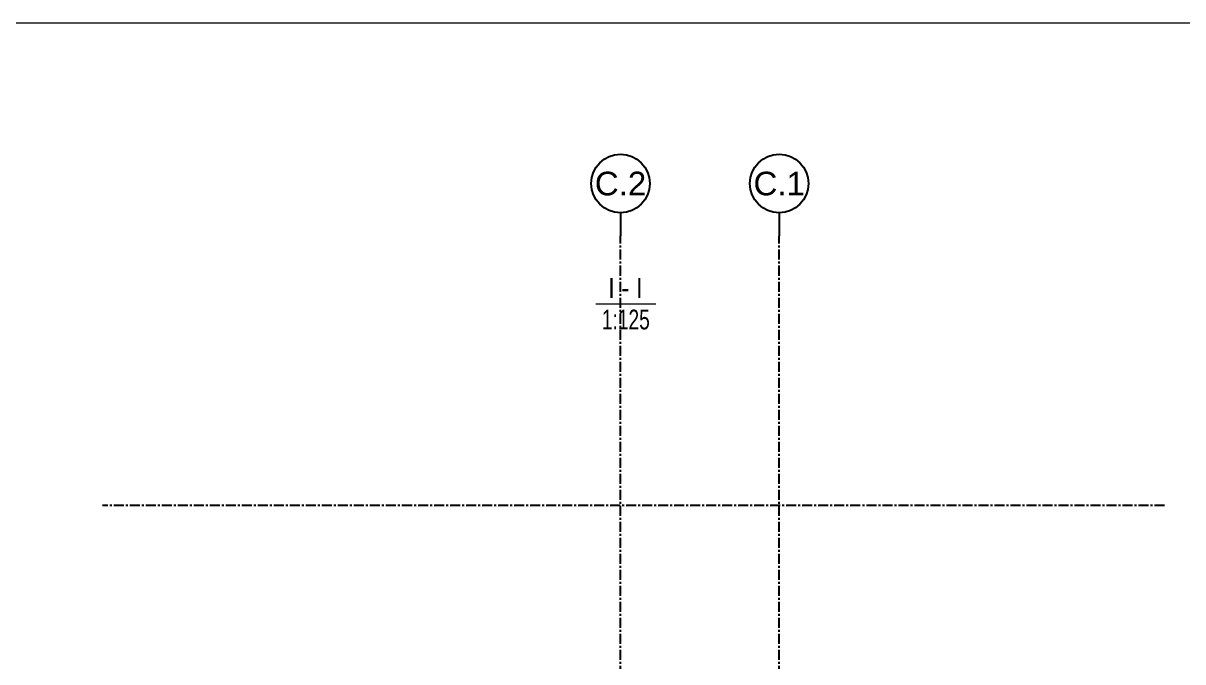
# Model space of a CAD drawing. Header units: millimetres. Extents: x 3774 to 718460, y -768339 to 192544.
# Drawn here: x 441887 to 460282, y -628942 to -618812 of the extents above; entities that cross this region are included whole.
import ezdxf
from ezdxf.enums import TextEntityAlignment as Align

# ---------------------------------------------------------------- set-up
doc = ezdxf.new("R2010")
doc.units = ezdxf.units.MM
doc.linetypes.add('CENTER', pattern=[50.8, 31.75, -6.35, 6.35, -6.35])
doc.linetypes.add('XKITLINE00', pattern=[0])
doc.layers.add('DrawingSheet', color=7, linetype='Continuous', lineweight=0)
doc.layers.add('OtherObjectType', color=7, linetype='Continuous', lineweight=0)
doc.layers.add('Stan-Dim', color=7, linetype='Continuous')
doc.styles.add('ARIAL', font='arial.ttf')
doc.styles.add('ARIAL_NARROW', font='ARIALN.TTF')
doc.styles.add('ROMANS', font='arial.ttf', dxfattribs={"width": 0.85})

# ---------------------------------------------------------------- blocks, each defined once
blk = doc.blocks.new('*A272909')
at = {"layer": 'DrawingSheet', "color": 7, "linetype": 'XKITLINE00', "lineweight": 0}
blk.add_line((2939.351557, 28.464483), (1689.351557, 28.464483), dxfattribs=at)
blk = doc.blocks.new('*A20964978')
at = {"layer": 'OtherObjectType', "color": 7, "linetype": 'XKITLINE00', "lineweight": 0}
blk.add_line((2537.597679, -7.138639), (2545.187278, -7.138639), dxfattribs=at)
at = {"layer": 'OtherObjectType', "color": 7, "width": 0.85}
for s, style, p in [('I', 'ARIAL', (2539.161155, -6.388639)), ('I', 'ARIAL', (2542.697288, -6.388639)), ('-', 'ARIAL', (2540.837669, -6.388639)), ('1:125', 'ARIAL_NARROW', (2538.347679, -10.388639))]:
    blk.add_text(s, height=2.5, dxfattribs=dict(at, style=style)).set_placement(p)

msp = doc.modelspace()

# ---------------------------------------------------------------- linework, layer by layer
at = {"color": 7}
for p, q in [((451362.38, -621819.123), (451362.38, -622184.328)), ((453879.38, -621819.123), (453879.38, -622184.328))]:
    msp.add_line(p, q, dxfattribs=at)
at = {"color": 7, "linetype": 'CENTER', "ltscale": 5}
for points in [[(451362.38, -644407.103), (451362.38, -622184.328)], [(453879.38, -644407.103), (453879.38, -622184.328)], [(459992.419, -626462.85), (443144.998, -626462.85)]]:
    msp.add_lwpolyline(points, dxfattribs=at)
at = {"color": 7}
for centre in [(451362.38, -621355.651), (453879.38, -621355.651)]:
    msp.add_circle(centre, 463.472, dxfattribs=at)

# ---------------------------------------------------------------- block references
at = {"color": 7, "lineweight": 0, "xscale": 125, "yscale": 125, "zscale": 125}
for name, p in [('*A272909', (128527.556, -622370.363)), ('*A20964978', (133771.757, -622370.363))]:
    msp.add_blockref(name, p, dxfattribs=at)

# ---------------------------------------------------------------- texts
at = {"layer": 'Stan-Dim', "color": 7, "style": 'ROMANS'}
for tag, p in [('C.2', (451362.38, -621355.651)), ('C.1', (453879.38, -621355.651))]:
    msp.add_attdef(tag, text='', height=375, dxfattribs=at).set_placement(p, align=Align.MIDDLE_CENTER)

doc.saveas('drawing.dxf')
